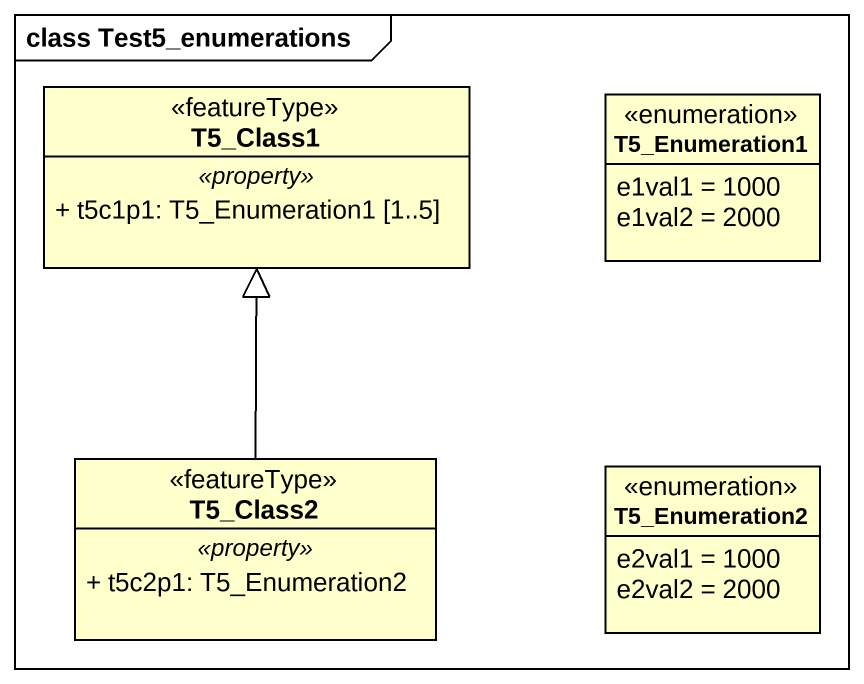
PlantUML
@startuml
mainframe class Test5_enumerations
hide circle
hide empty members
skinparam classAttributeIconSize 0
class T5_Class1 <<featureType>> {
  .. <<property>> ..
  + t5c1p1: T5_Enumeration1 [1..5]
}
enum T5_Enumeration1 {
  e1val1 = 1000
  e1val2 = 2000
}
class T5_Class2 <<featureType>> {
  .. <<property>> ..
  + t5c2p1: T5_Enumeration2
}
enum T5_Enumeration2 {
  e2val1 = 1000
  e2val2 = 2000
}
T5_Class2 -up-|> T5_Class1
@enduml
